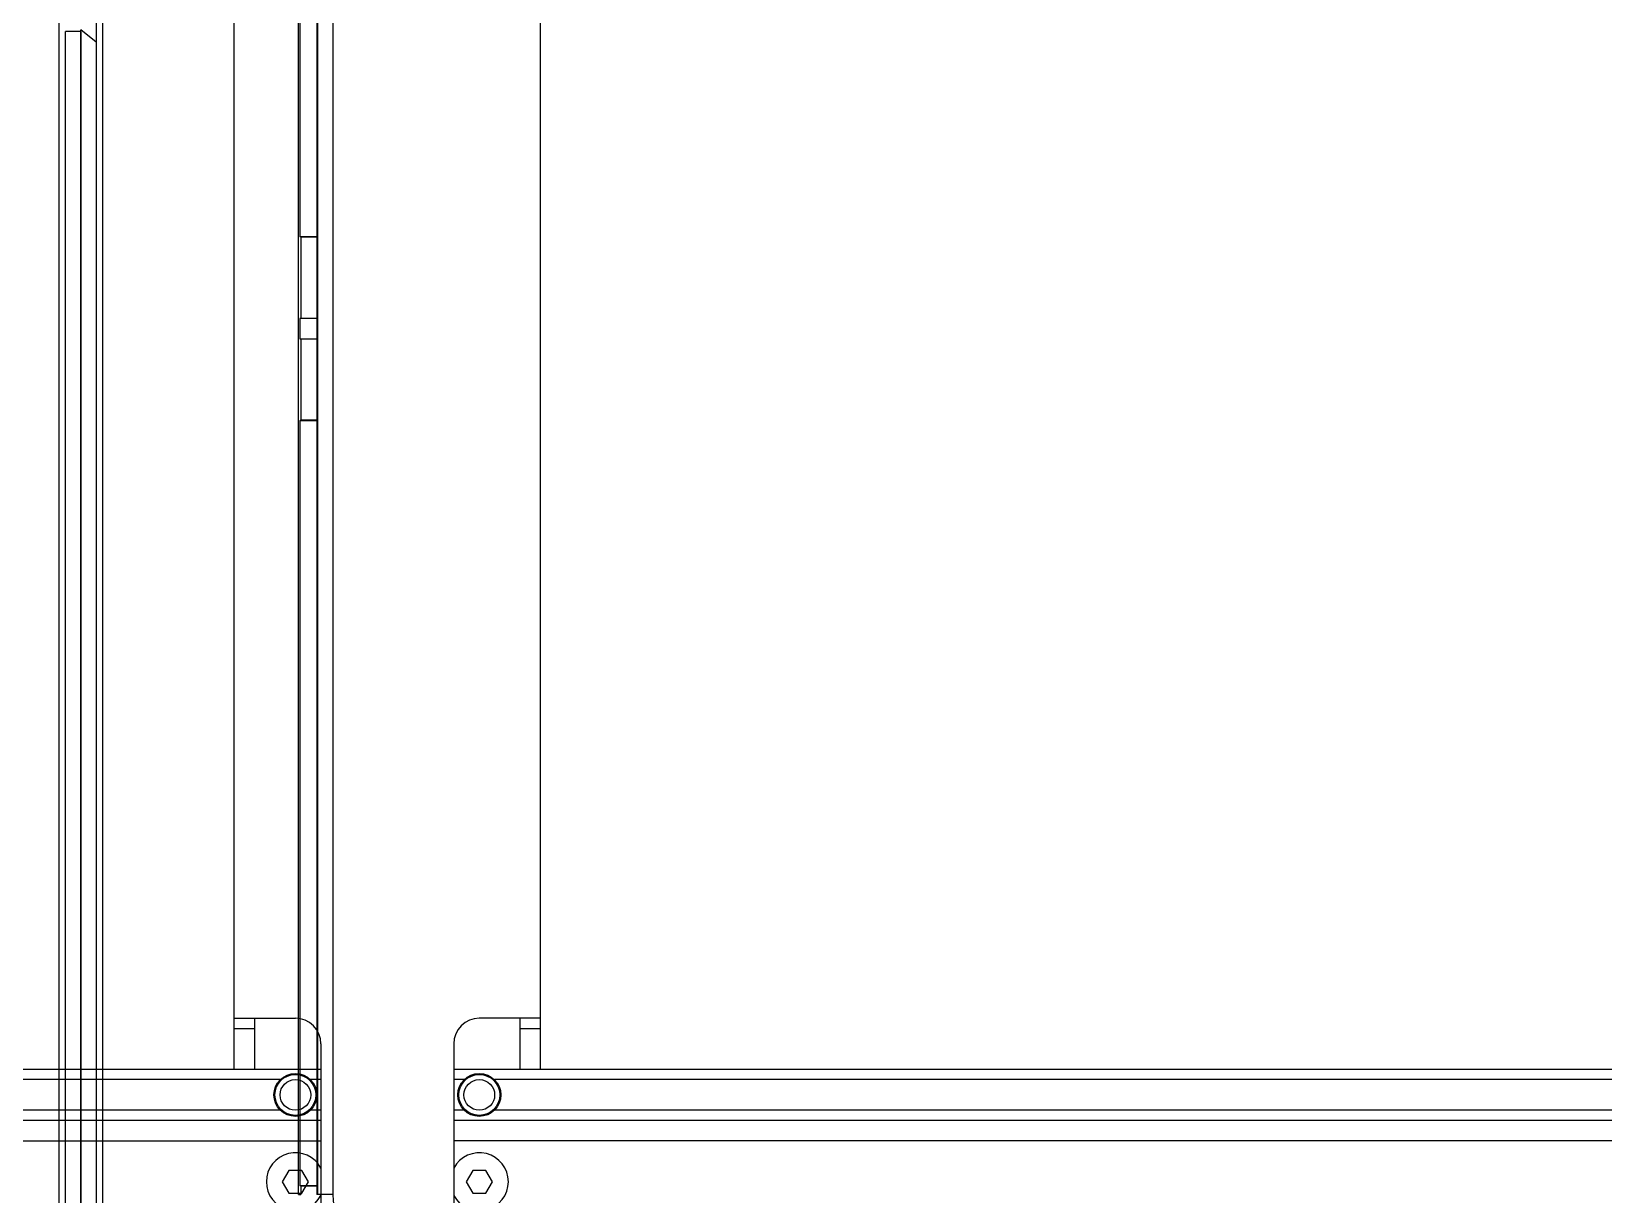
# Model space of a CAD drawing. Header units: millimetres. Extents: x 9226 to 36041, y 16031 to 21779.
# Drawn here: x 31680.4 to 31834.3, y 19525.5 to 19639.3 of the extents above; entities that cross this region are included whole.
import ezdxf

# ---------------------------------------------------------------- set-up
doc = ezdxf.new("R2010")
doc.units = ezdxf.units.MM
doc.layers.add('02___PRT_ALL_AXES', color=7, linetype='Continuous')

# ---------------------------------------------------------------- blocks, each defined once
blk = doc.blocks.new('G$C9B8E3940')
at = {"color": 7, "linetype": 'Continuous', "lineweight": 25}
for p, q in [((2.12, 317.64), (2.12, 109.2)), ((597.89, 109.2), (597.89, 317.64)), ((21.3, 128.67), (21.3, 298.17)), ((23.17, 298.17), (23.17, 128.67)), ((24.67, 298.17), (24.67, 128.67)), ((21.45, 291.3), (21.45, 222.44)), ((23.09, 251.42), (23.09, 128.67)), ((1.5, 241.44), (0, 242.65)), ((0, 118.74), (0, 242.65)), ((598.5, 118.74), (598.5, 242.5)), ((600, 242.5), (598.5, 242.5)), ((600, 242.5), (600, 118.74)), ((1.5, 241.44), (1.5, 118.74)), ((21.54, 222.35), (21.45, 222.44)), ((21.45, 222.44), (23.09, 222.44)), ((21.54, 222.35), (21.54, 214.42)), ((23.09, 222.35), (21.54, 222.35)), ((21.45, 214.42), (21.45, 212.42)), ((23.09, 214.42), (21.45, 214.42)), ((21.45, 212.42), (23.09, 212.42)), ((21.54, 212.42), (21.54, 204.49)), ((21.45, 204.4), (21.54, 204.49)), ((21.45, 204.4), (21.45, 129.56)), ((23.09, 204.4), (21.45, 204.4)), ((21.54, 204.49), (23.09, 204.49)), ((21.54, 129.48), (21.45, 129.56)), ((21.45, 129.56), (23.09, 129.56)), ((21.54, 129.48), (21.54, 128.67)), ((23.09, 129.48), (21.54, 129.48)), ((21.3, 128.67), (21.54, 128.67)), ((23.17, 128.67), (23.09, 128.67)), ((24.67, 128.67), (23.17, 128.67))]:
    blk.add_line(p, q, dxfattribs=at)
for points, knots in [([(1.61, 246.54), (1.6, 246.35), (1.56, 245.99), (1.52, 244.65), (1.5, 243.06), (1.5, 241.99), (1.5, 241.44)], [0, 0, 0, 0, 0.289123, 0.56056, 0.774996, 1, 1, 1, 1]), ([(24.67, 128.67), (24.77, 127.08), (24.97, 123.87), (26.49, 119.62), (28.53, 116.02), (30.22, 114.15), (31.06, 113.23)], [0, 0, 0, 0, 0.277835, 0.56046, 0.782102, 1, 1, 1, 1])]:
    blk.add_open_spline(points, degree=3, knots=knots, dxfattribs=at)
blk = doc.blocks.new('*U247')
blk.add_blockref('G$C9B8E3940', (-300, -217.42))
blk = doc.blocks.new('*U255')
for p in [(1200, 1350), (1800, 1350)]:
    blk.add_blockref('*U247', p)
blk = doc.blocks.new('yrhf')
at = {"color": 114, "linetype": 'Continuous', "true_color": 0x139b48}
for p, q in [((2544.68, 3278.33), (2544.68, 3428.33)), ((2574.68, 3278.33), (2574.68, 3428.33)), ((2544.68, 3283.33), (2550.68, 3283.33)), ((2546.68, 3283.33), (2546.68, 3278.33)), ((2574.68, 3283.33), (2568.68, 3283.33)), ((2572.68, 3278.33), (2572.68, 3283.33)), ((2544.68, 3282.33), (2546.68, 3282.33)), ((2572.68, 3282.33), (2574.68, 3282.33)), ((2553.18, 3280.83), (2553.18, 3245.83)), ((2566.18, 3280.83), (2566.18, 3245.83)), ((2553.18, 3278.33), (2503.18, 3278.33)), ((2553.18, 3277.33), (2552.15, 3277.33)), ((3093.18, 3278.33), (2566.18, 3278.33)), ((2567.21, 3277.33), (2566.18, 3277.33)), ((2553.18, 3274.33), (2552.15, 3274.33)), ((2567.21, 3274.33), (2566.18, 3274.33)), ((2553.18, 3273.33), (2503.18, 3273.33)), ((3093.18, 3273.33), (2566.18, 3273.33)), ((2502.68, 3271.33), (2553.18, 3271.33)), ((3093.18, 3271.33), (2566.18, 3271.33)), ((2550.03, 3268.44), (2549.39, 3267.33)), ((2551.32, 3268.44), (2550.03, 3268.44)), ((2551.97, 3267.33), (2551.32, 3268.44)), ((2568.03, 3268.44), (2567.39, 3267.33)), ((2569.32, 3268.44), (2568.03, 3268.44)), ((2569.97, 3267.33), (2569.32, 3268.44)), ((2549.39, 3267.33), (2550.03, 3266.21)), ((2550.03, 3266.21), (2551.32, 3266.21)), ((2551.32, 3266.21), (2551.97, 3267.33)), ((2567.39, 3267.33), (2568.03, 3266.21)), ((2568.03, 3266.21), (2569.32, 3266.21)), ((2569.32, 3266.21), (2569.97, 3267.33))]:
    blk.add_line(p, q, dxfattribs=at)
for centre, radius in [((2550.68, 3275.83), 2), ((2550.68, 3275.83), 1.5), ((2568.68, 3275.83), 2), ((2568.68, 3275.83), 1.5)]:
    blk.add_circle(centre, radius, dxfattribs=at)
for centre, start, end in [((2550.68, 3280.83), 0, 90), ((2568.68, 3280.83), 90, 180)]:
    blk.add_arc(centre, 2.5, start, end, dxfattribs=at)
at = {"layer": '02___PRT_ALL_AXES', "color": 114, "linetype": 'Continuous', "true_color": 0x139b48}
for p, q in [((2549.21, 3277.33), (2510.15, 3277.33)), ((3089.21, 3277.33), (2570.15, 3277.33)), ((2549.21, 3274.33), (2510.15, 3274.33)), ((3089.21, 3274.33), (2570.15, 3274.33))]:
    blk.add_line(p, q, dxfattribs=at)
for centre in [(2550.68, 3275.83), (2568.68, 3275.83)]:
    blk.add_circle(centre, 2.1, dxfattribs=at)
for centre, start, end in [((2550.68, 3267.33), 28.0842, 331.9158), ((2568.68, 3267.33), 208.0842, 151.9158)]:
    blk.add_arc(centre, 2.84, start, end, dxfattribs=at)
blk = doc.blocks.new('*U265')
blk.add_blockref('yrhf', (-2808.68, -3356.33))
blk = doc.blocks.new('*U266')
at = {"color": 0, "linetype": 'ByBlock', "lineweight": -2, "transparency": 16777216}
blk.add_blockref('*U265', (1800, 0), dxfattribs=at)

msp = doc.modelspace()

# ---------------------------------------------------------------- block references
msp.add_blockref('*U266', (30164.25, 19615.734))
at = {"lineweight": -3}
msp.add_blockref('*U255', (30185.25, 18264.233), dxfattribs=at)

doc.saveas('drawing.dxf')
